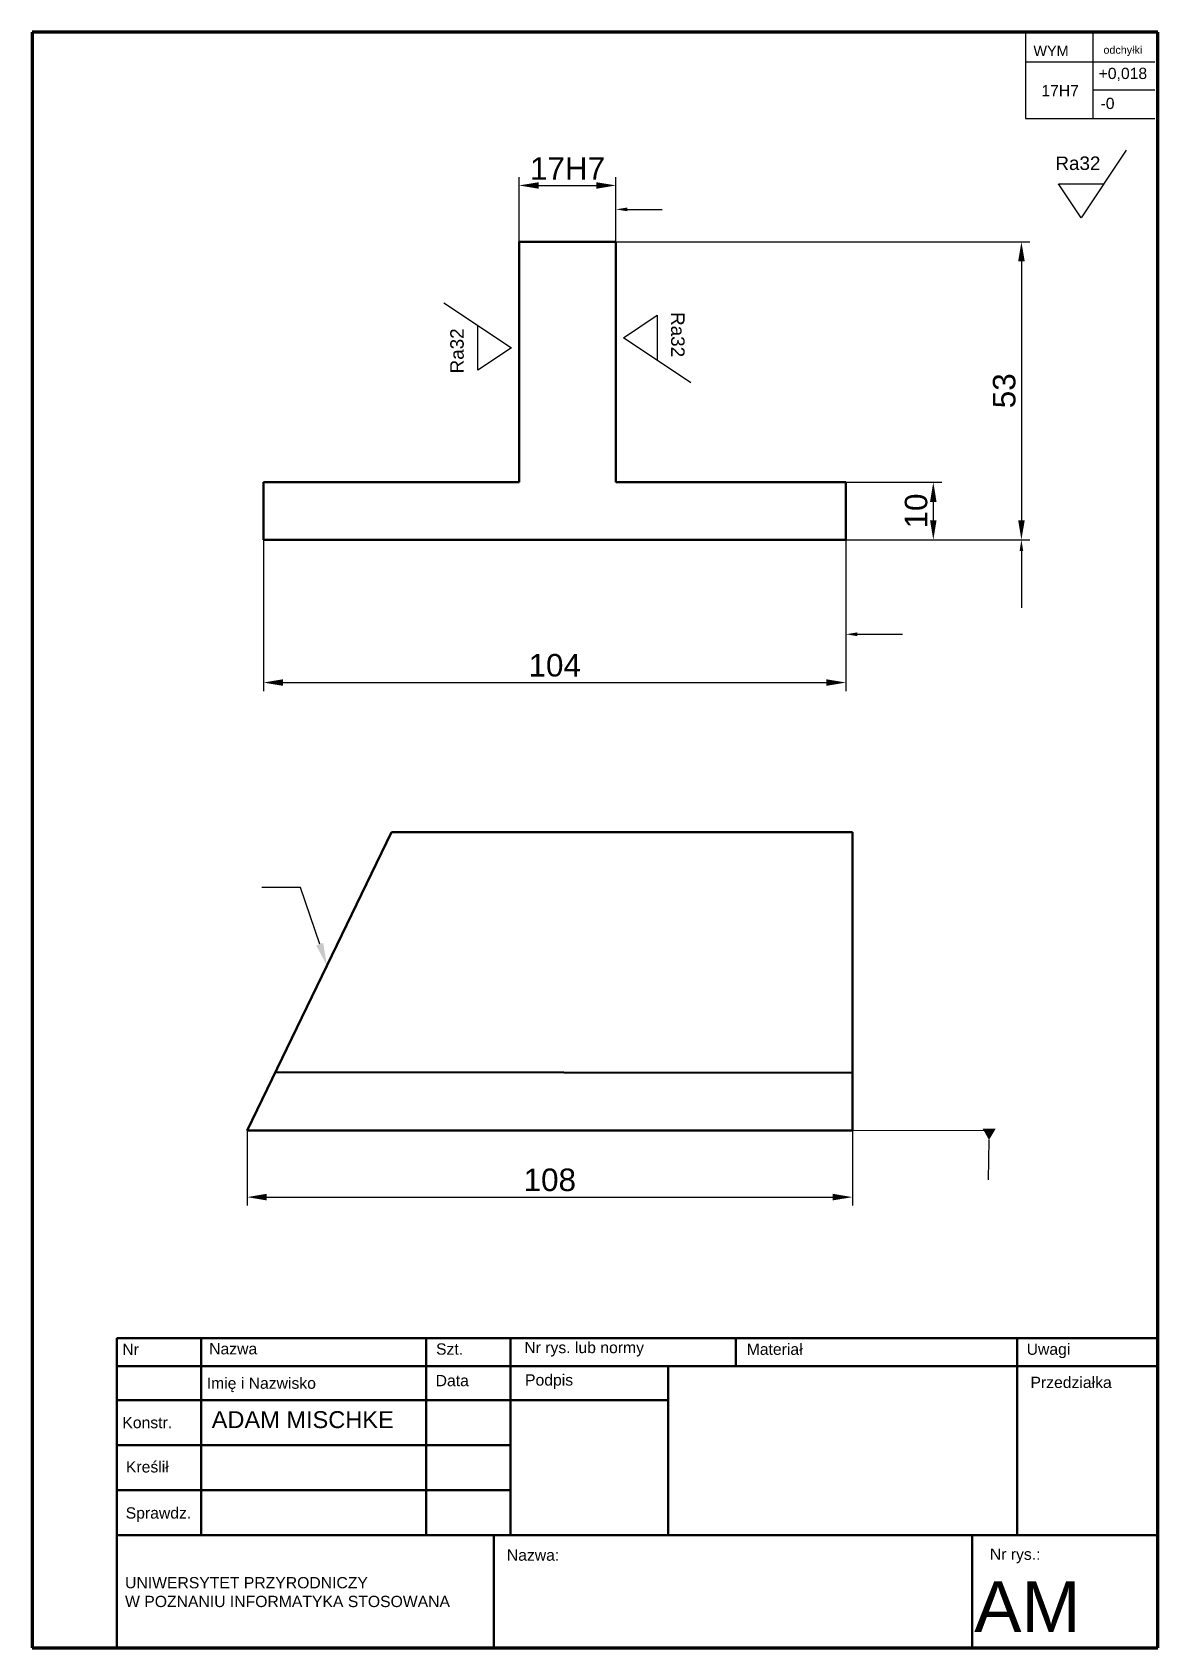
# Paper-space layout 'Layout1' of a CAD drawing. Header units: millimetres. Extents: x 5 to 205, y 5 to 292.
import ezdxf
from ezdxf import colors
from ezdxf.entities.mleader import LeaderData, LeaderLine
from ezdxf.math import Vec2, Vec3

# ---------------------------------------------------------------- set-up
doc = ezdxf.new("R2010")
doc.units = ezdxf.units.MM
for name, color, linetype, lineweight in [('linia cienka', 7, 'Continuous', 18), ('linia gruba', 7, 'Continuous', 50), ('linia obramowania', 7, 'Continuous', 70), ('wymiar cienka', 7, 'Continuous', 15)]:
    doc.layers.add(name, color=color, linetype=linetype, lineweight=lineweight)
doc.styles.get("Standard").update_dxf_attribs({"font": 'arial.ttf'})
doc.dimstyles.new('ISO-25', dxfattribs={"dimtxt": 4, "dimasz": 3.5, "dimexe": 1.5, "dimexo": 0, "dimgap": 1, "dimtad": 1, "dimdec": 0, "dimtxsty": 'Standard', "dimcen": 2.5, "dimadec": 0, "dimazin": 0, "dimtfac": 1, "dimtdec": 0, "dimtmove": 0, "dimatfit": 3, "dimfxl": 1, "dimarcsym": 0})

# ---------------------------------------------------------------- blocks, each defined once
blk = doc.blocks.new('*D19')
at = {"layer": 'Defpoints', "color": 0, "transparency": 16777216}
for p in [(46.08, 201.82), (149.6, 201.82), (149.6, 176.47)]:
    blk.add_point(p, dxfattribs=at)
at = {"layer": 'wymiar cienka', "color": 0, "lineweight": -2, "transparency": 16777216}
for p, q in [((46.08, 201.82), (46.08, 174.97)), ((149.6, 201.82), (149.6, 174.97)), ((49.58, 176.47), (146.1, 176.47))]:
    blk.add_line(p, q, dxfattribs=at)
at = {"layer": 'wymiar cienka', "color": 0, "transparency": 16777216}
for points in [[(49.58, 177.06), (49.58, 175.89), (46.08, 176.47)], [(146.1, 177.06), (146.1, 175.89), (149.6, 176.47)]]:
    blk.add_solid(points, dxfattribs=at)
at = {"layer": 'wymiar cienka', "color": 0, "transparency": 16777216, "insert": (97.84, 179.52), "char_height": 4, "attachment_point": 5}
blk.add_mtext('104', dxfattribs=at)
blk = doc.blocks.new('*D20')
at = {"layer": 'Defpoints', "color": 0, "transparency": 16777216}
for p in [(149.6, 212.07), (149.6, 201.82), (165.12, 201.82)]:
    blk.add_point(p, dxfattribs=at)
at = {"layer": 'wymiar cienka', "color": 0, "lineweight": -2, "transparency": 16777216}
for p, q in [((149.6, 212.07), (166.62, 212.07)), ((165.12, 208.57), (165.12, 205.32)), ((149.6, 201.82), (166.62, 201.82))]:
    blk.add_line(p, q, dxfattribs=at)
at = {"layer": 'wymiar cienka', "color": 0, "transparency": 16777216}
for points in [[(164.54, 208.57), (165.7, 208.57), (165.12, 212.07)], [(164.54, 205.32), (165.7, 205.32), (165.12, 201.82)]]:
    blk.add_solid(points, dxfattribs=at)
at = {"layer": 'wymiar cienka', "color": 0, "transparency": 16777216, "insert": (162.08, 206.95), "char_height": 4, "attachment_point": 5, "rotation": 90}
blk.add_mtext('10', dxfattribs=at)
blk = doc.blocks.new('*D21')
at = {"layer": 'Defpoints', "color": 0, "transparency": 16777216}
for p in [(108.73, 254.79), (108.73, 201.82), (180.78, 201.82)]:
    blk.add_point(p, dxfattribs=at)
at = {"layer": 'wymiar cienka', "color": 0, "lineweight": -2, "transparency": 16777216}
for p, q in [((108.73, 254.79), (182.28, 254.79)), ((180.78, 251.29), (180.78, 205.32)), ((108.73, 201.82), (182.28, 201.82))]:
    blk.add_line(p, q, dxfattribs=at)
at = {"layer": 'wymiar cienka', "color": 0, "transparency": 16777216}
for points in [[(180.2, 251.29), (181.37, 251.29), (180.78, 254.79)], [(180.2, 205.32), (181.37, 205.32), (180.78, 201.82)]]:
    blk.add_solid(points, dxfattribs=at)
at = {"layer": 'wymiar cienka', "color": 0, "transparency": 16777216, "insert": (177.74, 228.31), "char_height": 4, "attachment_point": 5, "rotation": 90}
blk.add_mtext('53', dxfattribs=at)
blk = doc.blocks.new('*D22')
at = {"layer": 'Defpoints', "color": 0, "transparency": 16777216}
for p in [(108.73, 264.79), (91.5, 254.79), (108.73, 254.79)]:
    blk.add_point(p, dxfattribs=at)
at = {"layer": 'wymiar cienka', "color": 0, "lineweight": -2, "transparency": 16777216}
for p, q in [((91.5, 254.79), (91.5, 266.29)), ((95, 264.79), (105.23, 264.79)), ((108.73, 254.79), (108.73, 266.29))]:
    blk.add_line(p, q, dxfattribs=at)
at = {"layer": 'wymiar cienka', "color": 0, "transparency": 16777216}
for points in [[(95, 265.37), (95, 264.21), (91.5, 264.79)], [(105.23, 265.37), (105.23, 264.21), (108.73, 264.79)]]:
    blk.add_solid(points, dxfattribs=at)
at = {"layer": 'wymiar cienka', "color": 0, "transparency": 16777216, "insert": (100.12, 267.8), "char_height": 4, "attachment_point": 5}
blk.add_mtext('17H7 ', dxfattribs=at)
blk = doc.blocks.new('*D23')
at = {"layer": 'Defpoints', "color": 0, "transparency": 16777216}
for p in [(43.18, 96.91), (150.75, 96.91), (150.75, 85.05)]:
    blk.add_point(p, dxfattribs=at)
at = {"layer": 'wymiar cienka', "color": 0, "lineweight": -2, "transparency": 16777216}
for p, q in [((43.18, 96.91), (43.18, 83.55)), ((150.75, 96.91), (150.75, 83.55)), ((46.68, 85.05), (147.25, 85.05))]:
    blk.add_line(p, q, dxfattribs=at)
at = {"layer": 'wymiar cienka', "color": 0, "transparency": 16777216}
for points in [[(46.68, 85.64), (46.68, 84.47), (43.18, 85.05)], [(147.25, 85.64), (147.25, 84.47), (150.75, 85.05)]]:
    blk.add_solid(points, dxfattribs=at)
at = {"layer": 'wymiar cienka', "color": 0, "transparency": 16777216, "insert": (96.97, 88.1), "char_height": 4, "attachment_point": 5}
blk.add_mtext('108', dxfattribs=at)
blk = doc.blocks.new('_DatumFilled')
at = {"color": 0, "linetype": 'ByBlock'}
blk.add_solid([(0, 0.58), (-1, 0), (0, -0.58)], dxfattribs=at)

psp = doc.layouts.get("Layout1")

# ---------------------------------------------------------------- linework, layer by layer
for p, q in [((181.5, 291.7), (181.5, 276.7)), ((193.5, 291.7), (193.5, 276.7)), ((204.5, 286.7), (181.5, 286.7)), ((204.5, 281.7), (193.5, 281.7)), ((181.5, 276.7), (204.5, 276.7)), ((199.37, 271.05), (191.37, 259.05)), ((191.37, 259.05), (187.37, 265.05)), ((187.37, 265.05), (195.37, 265.05)), ((78.16, 243.95), (90.16, 235.95)), ((110.04, 237.73), (116.04, 241.73)), ((116.04, 241.73), (116.04, 233.73)), ((84.16, 231.95), (84.16, 239.95)), ((90.16, 235.95), (84.16, 231.95)), ((122.04, 229.73), (110.04, 237.73))]:
    psp.add_line(p, q)
at = {"layer": 'linia cienka'}
for p, q in [((35, 60), (75, 60)), ((75, 60), (90, 60)), ((90, 60), (130, 60)), ((205, 60), (180, 60)), ((205, 60), (205, 55)), ((35, 55), (35, 55)), ((35, 55), (35, 25)), ((130, 55), (118, 55)), ((118, 55), (130, 55)), ((205, 55), (205, 55)), ((20, 41), (20, 49)), ((20, 33), (20, 41)), ((20, 25), (20, 33)), ((20, 5), (20, 25)), ((90, 25), (87, 25)), ((180, 25), (172, 25)), ((205, 5), (20, 5)), ((20, 5), (20, 5)), ((20, 5), (20, 5))]:
    psp.add_line(p, q, dxfattribs=at)
at = {"layer": 'linia gruba'}
for p, q in [((91.5, 254.79), (91.5, 212.07)), ((108.73, 254.79), (91.5, 254.79)), ((108.73, 212.07), (108.73, 254.79)), ((91.5, 212.07), (46.08, 212.07)), ((46.08, 212.07), (46.08, 201.82)), ((149.6, 212.07), (108.73, 212.07)), ((149.6, 201.82), (149.6, 212.07)), ((46.08, 201.82), (149.6, 201.82)), ((68.81, 149.88), (43.18, 96.91)), ((150.75, 149.88), (68.81, 149.88)), ((150.75, 96.91), (150.75, 149.88)), ((150.75, 107.16), (48.18, 107.23)), ((43.18, 96.91), (150.75, 96.91)), ((20, 5), (20, 60)), ((20, 60), (205, 60)), ((35, 25), (35, 60)), ((75, 60), (75, 25)), ((90, 60), (90, 25)), ((130, 55), (130, 60)), ((180, 60), (180, 25)), ((205, 55), (20, 55)), ((20, 55), (35, 55)), ((118, 55), (118, 25)), ((20, 49), (90, 49)), ((90, 49), (118, 49)), ((20, 41), (90, 41)), ((20, 33), (90, 33)), ((20, 25), (205, 25)), ((87, 25), (87, 5)), ((172, 25), (172, 5))]:
    psp.add_line(p, q, dxfattribs=at)
at = {"layer": 'linia obramowania'}
for p, q in [((205, 292), (5, 292)), ((5, 292), (5, 5)), ((205, 5), (205, 292)), ((5, 5), (205, 5))]:
    psp.add_line(p, q, dxfattribs=at)
at = {"layer": 'wymiar cienka'}
psp.add_line((150.75, 96.91), (175.66, 96.91), dxfattribs=at)

# ---------------------------------------------------------------- texts
psp.add_text('Ra32', height=2.395).set_placement((186.82, 267.54))
for rotation, p in [(270, (118.53, 242.29)), (90, (81.67, 231.4))]:
    psp.add_text('Ra32', height=2.395, rotation=rotation).set_placement(p)
at = {"attachment_point": 1}
for s, width, gutter_width, heights, insert, char_height in [('WYM', 8.2462, 41.23, [0], (182.92, 289.62), 1.832), ('odchyłki', 5.4692, 30.76, [1.77], (195.36, 289.56), 1.367), ('+0,018', 9, 45, [0], (194.5, 285.7), 2), ('17H7', 10, 45, [0], (184.32, 282.63), 2), ('-0', 6, 45, [0], (194.84, 280.37), 2), ('ADAM MISCHKE', 40, 45, [0], (36.88, 47.02), 3), ('UNIWERSYTET PRZYRODNICZY\\PW POZNANIU INFORMATYKA STOSOWANA ', 61, 10, [0], (21.49, 17.55), 2), ('AM', 29.6495, 45, [0], (172.4, 16.81), 9)]:
    psp.add_mtext_dynamic_manual_height_columns(s, width=width, gutter_width=gutter_width, heights=heights, dxfattribs=dict(at, insert=insert, char_height=char_height))
at = {"layer": 'linia cienka'}
for s, p in [('Nr', (21, 57)), ('Nazwa', (36.43, 57.11)), ('Szt.', (76.75, 57.06)), ('Nr rys. lub normy', (92.44, 57.33)), ('Materiał', (131.96, 57.03)), ('Uwagi', (181.71, 57.04)), ('Imię i Nazwisko', (36, 51)), ('Data', (76.68, 51.46)), ('Podpis', (92.57, 51.57)), ('Przedziałka', (182.39, 51.14)), ('Konstr.', (21, 44)), ('Kreślił', (21.64, 36.13)), ('Sprawdz.', (21.6, 27.94)), ('Nazwa:', (89.33, 20.45)), ('Nr rys.:', (175.17, 20.61))]:
    psp.add_text(s, height=2, dxfattribs=at).set_placement(p)

# ---------------------------------------------------------------- dimensions: what is measured, and where the dimension line sits
at = {"layer": 'wymiar cienka'}
dim = psp.add_linear_dim(base=(108.73, 264.79), p1=(91.5, 254.79), p2=(108.73, 254.79), text='<>H7 ', dimstyle='ISO-25', dxfattribs=at)
dim.commit()
dim.dimension.update_dxf_attribs({"geometry": '*D22', "text_midpoint": (100.12, 267.8)})
for base, p1, p2, picture, middle in [((180.78, 201.82), (108.73, 254.79), (108.73, 201.82), '*D21', (177.74, 228.31)), ((165.12, 201.82), (149.6, 212.07), (149.6, 201.82), '*D20', (162.08, 206.95))]:
    dim = psp.add_linear_dim(base=base, p1=p1, p2=p2, angle=90, dimstyle='ISO-25', dxfattribs=at)
    dim.commit()
    dim.dimension.update_dxf_attribs({"geometry": picture, "text_midpoint": middle})
for base, p1, p2, picture, middle in [((149.6, 176.47), (46.08, 201.82), (149.6, 201.82), '*D19', (97.84, 179.52)), ((150.75, 85.05), (43.18, 96.91), (150.75, 96.91), '*D23', (96.97, 88.1))]:
    dim = psp.add_linear_dim(base=base, p1=p1, p2=p2, dimstyle='ISO-25', dxfattribs=at)
    dim.commit()
    dim.dimension.update_dxf_attribs({"geometry": picture, "text_midpoint": middle})

# ---------------------------------------------------------------- leaders
ml = psp.add_multileader_mtext('Standard', dxfattribs=at)
ml.set_content('', color=256)
ml.set_leader_properties()
ml.build(insert=Vec2(0, 0))
ml.multileader.update_dxf_attribs({"dogleg_length": 0, "arrow_head_size": 2})
ctx = ml.context
ctx.base_point, ctx.arrow_head_size, ctx.plane_origin = Vec3(116.91, 260.54), 2, Vec3(108.73, 260.54)
notes = []
notes.append((ctx, [(0, (1, 1, 0), (116.91, 260.54), (1, 0), 0, [(0, [(108.73, 260.54)], 0, [])])]))
ctx.mtext.insert, ctx.mtext.flow_direction = Vec3(118.91, 262.54), 5
ml = psp.add_multileader_mtext('Standard', dxfattribs=at)
ml.set_content('', color=256)
ml.set_leader_properties()
ml.build(insert=Vec2(0, 0))
ml.multileader.update_dxf_attribs({"has_dogleg": 0, "dogleg_length": 0, "arrow_head_size": 2})
ctx = ml.context
ctx.base_point, ctx.arrow_head_size, ctx.plane_origin = Vec3(176.78, 189.72), 2, Vec3(180.78, 201.82)
ctx.text_align_type = 2
notes.append((ctx, [(0, (1, 1, 0), (180.78, 189.72), (-1, 0), 0, [(0, [(180.78, 201.82)], 0, [])])]))
ctx.mtext.insert, ctx.mtext.alignment, ctx.mtext.flow_direction = Vec3(178.78, 191.72), 3, 5
ml = psp.add_multileader_mtext('Standard', dxfattribs=at)
ml.set_content('', color=256)
ml.set_leader_properties()
ml.build(insert=Vec2(0, 0))
ml.multileader.update_dxf_attribs({"dogleg_length": 0, "arrow_head_size": 2})
ctx = ml.context
ctx.base_point, ctx.arrow_head_size, ctx.plane_origin = Vec3(159.66, 185.05), 2, Vec3(149.6, 185.05)
notes.append((ctx, [(0, (1, 1, 0), (159.66, 185.05), (1, 0), 0, [(0, [(149.6, 185.05)], 0, [])])]))
ctx.mtext.insert, ctx.mtext.flow_direction = Vec3(161.66, 187.05), 5
ml = psp.add_multileader_mtext('Standard', dxfattribs=at)
ml.set_content('', color=256)
ml.set_leader_properties()
ml.build(insert=Vec2(0, 0))
ml.multileader.update_dxf_attribs({"dogleg_length": 20})
ctx = ml.context
ctx.base_point, ctx.plane_origin = Vec3(41.77, 140.05), Vec3(57.36, 126.2)
ctx.text_align_type = 2
notes.append((ctx, [(0, (1, 1, 0), (52.66, 140.05), (-1, 0), 6.89, [(0, [(57.36, 126.2)], 0, [])])]))
ctx.mtext.insert, ctx.mtext.alignment, ctx.mtext.flow_direction = Vec3(43.77, 142.05), 3, 5
ml = psp.add_multileader_mtext('Standard', dxfattribs=at)
ml.set_content('', color=256)
ml.set_leader_properties()
ml.set_arrow_properties(name='DATUMFILLED')
ml.build(insert=Vec2(0, 0))
ml.multileader.update_dxf_attribs({"has_dogleg": 0, "dogleg_length": 0, "arrow_head_size": 2})
ctx = ml.context
ctx.base_point, ctx.arrow_head_size, ctx.plane_origin = Vec3(174.9, 88.1), 2, Vec3(178.9, 97.21)
notes.append((ctx, [(1, (1, 1, 0), (174.9, 88.1), (1, 0), 0, [(0, [(175.05, 97.21)], 0, [])])]))
ctx.mtext.insert, ctx.mtext.flow_direction = Vec3(176.9, 90.1), 5
for ctx, leaders in notes:
    for number, flags, end, landing, length, lines in leaders:
        leader = LeaderData()
        leader.index, (leader.has_last_leader_line, leader.has_dogleg_vector, leader.attachment_direction) = number, flags
        leader.last_leader_point, leader.dogleg_vector, leader.dogleg_length = Vec3(end), Vec3(landing), length
        for number, points, colour, breaks in lines:
            line = LeaderLine()
            line.index, line.vertices, line.color, line.breaks = number, Vec3.list(points), colors.encode_raw_color(colour), breaks
            leader.lines.append(line)
        ctx.leaders.append(leader)

doc.saveas('drawing.dxf')
